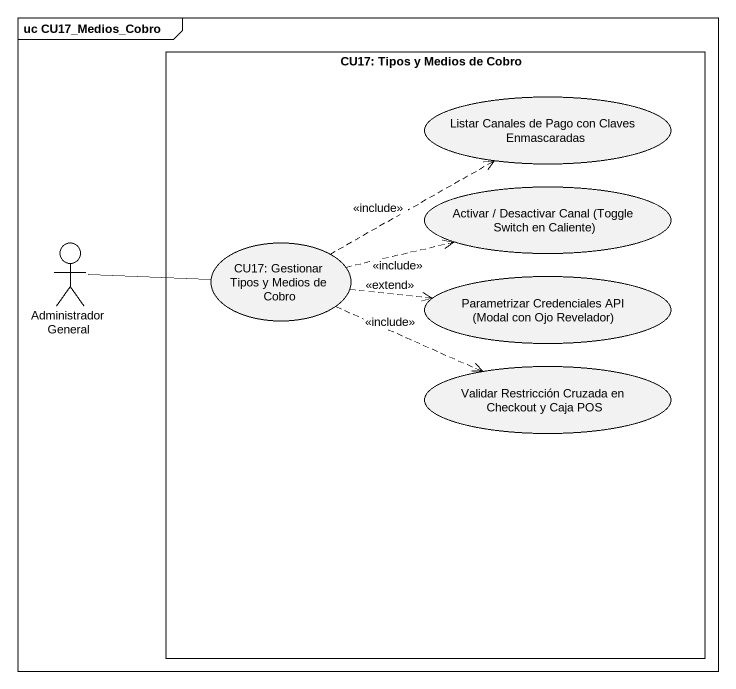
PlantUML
@startuml
mainframe uc CU17_Medios_Cobro
rectangle "CU17: Tipos y Medios de Cobro" as CU17_Tipos_y_Medios_de_Cobro {
  usecase "Listar Canales de Pago con Claves Enmascaradas" as Listar_Canales_de_Pago_con
  usecase "Activar / Desactivar Canal (Toggle Switch en Caliente)" as Activar_Desactivar_Canal
  usecase "CU17: Gestionar Tipos y Medios de Cobro" as CU17_Gestionar_Tipos_y
  usecase "Parametrizar Credenciales API (Modal con Ojo Revelador)" as Parametrizar_Credenciales
  usecase "Validar Restricción Cruzada en Checkout y Caja POS" as Validar_Restricción_Cruzada
}
actor "Administrador General" as Administrador_General
Administrador_General -right- CU17_Gestionar_Tipos_y
CU17_Gestionar_Tipos_y .right.> Listar_Canales_de_Pago_con : <<include>>
CU17_Gestionar_Tipos_y .right.> Activar_Desactivar_Canal : <<include>>
CU17_Gestionar_Tipos_y .right.> Parametrizar_Credenciales : <<extend>>
CU17_Gestionar_Tipos_y .right.> Validar_Restricción_Cruzada : <<include>>
@enduml
